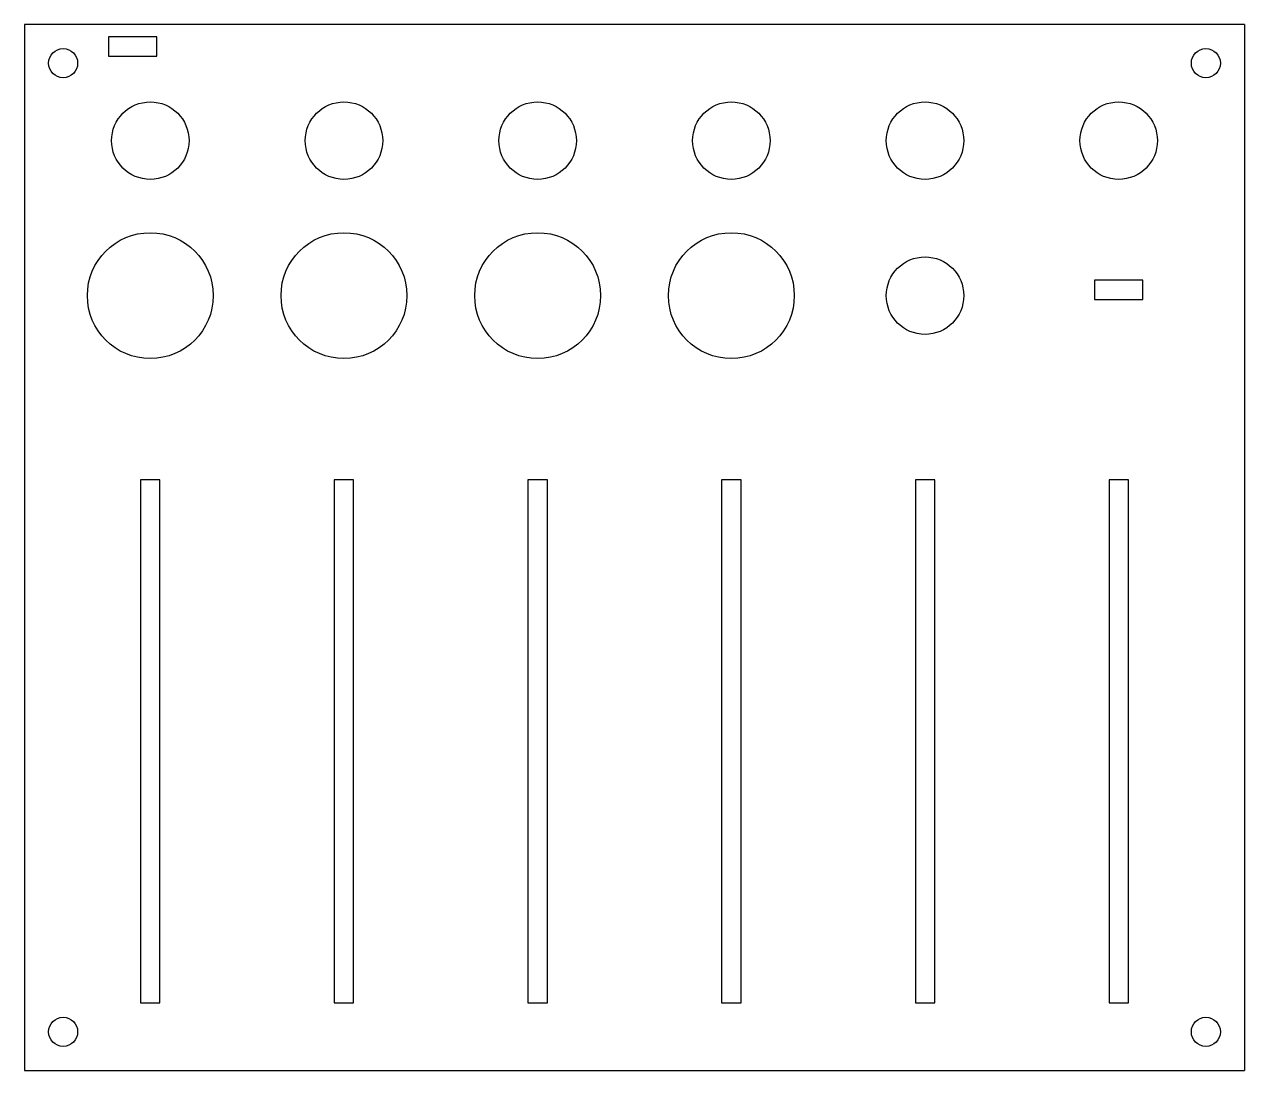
# Model space of a CAD drawing. Header units: millimetres. Extents: x -63 to 63, y -54 to 54.
import ezdxf

# ---------------------------------------------------------------- set-up
doc = ezdxf.new("R2010")
doc.units = ezdxf.units.MM
doc.layers.get('0').update_dxf_attribs({"color": 253, "lineweight": 25, "true_color": 0xa0a0a4})
doc.layers.add('help', color=18, linetype='Continuous', lineweight=25, true_color=0x000000)

msp = doc.modelspace()

# ---------------------------------------------------------------- linework, layer by layer
for p, q in [((-49.32, 52.72), (-54.32, 52.72)), ((-54.32, 52.72), (-54.32, 50.72)), ((-49.32, 50.72), (-49.32, 52.72)), ((-54.32, 50.72), (-49.32, 50.72)), ((52.5, 27.6), (47.5, 27.6)), ((47.5, 27.6), (47.5, 25.6)), ((52.5, 25.6), (52.5, 27.6)), ((47.5, 25.6), (52.5, 25.6)), ((-49, 7), (-51, 7)), ((-51, 7), (-51, -47)), ((-49, -47), (-49, 7)), ((-29, 7), (-31, 7)), ((-31, 7), (-31, -47)), ((-29, -47), (-29, 7)), ((-9, 7), (-11, 7)), ((-11, 7), (-11, -47)), ((-9, -47), (-9, 7)), ((11, 7), (9, 7)), ((9, 7), (9, -47)), ((11, -47), (11, 7)), ((31, 7), (29, 7)), ((29, 7), (29, -47)), ((31, -47), (31, 7)), ((51, 7), (49, 7)), ((49, 7), (49, -47)), ((51, -47), (51, 7)), ((-51, -47), (-49, -47)), ((-31, -47), (-29, -47)), ((-11, -47), (-9, -47)), ((9, -47), (11, -47)), ((29, -47), (31, -47)), ((49, -47), (51, -47))]:
    msp.add_line(p, q)
for centre, radius in [((-59, 50), 1.5), ((59, 50), 1.5), ((-50, 42), 4), ((-30, 42), 4), ((-10, 42), 4), ((10, 42), 4), ((30, 42), 4), ((50, 42), 4), ((-50, 26), 6.5), ((-30, 26), 6.5), ((-10, 26), 6.5), ((10, 26), 6.5), ((30, 26), 4), ((-59, -50), 1.5), ((59, -50), 1.5)]:
    msp.add_circle(centre, radius)
at = {"layer": 'help'}
for p, q in [((63, 54), (-63, 54)), ((-63, 54), (-63, -54)), ((63, 54), (63, -54)), ((-63, -54), (63, -54))]:
    msp.add_line(p, q, dxfattribs=at)

doc.saveas('drawing.dxf')
